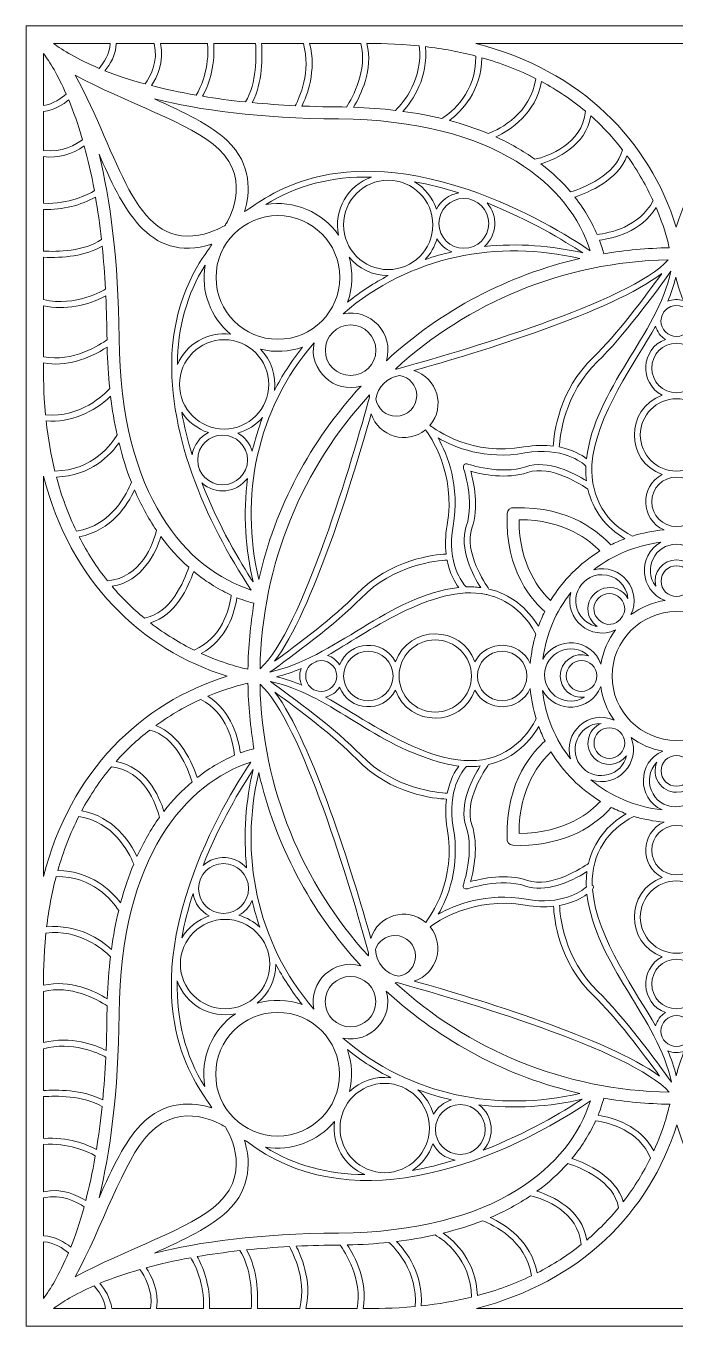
# Model space of a CAD drawing. Header units: inches. Extents: x 45 to 5562, y 0 to 864.
# Drawn here: x 45 to 477, y 0 to 864 of the extents above; entities that cross this region are included whole.
import ezdxf

# ---------------------------------------------------------------- set-up
doc = ezdxf.new("R2010")
doc.units = ezdxf.units.IN
doc.header["$MEASUREMENT"] = 0
doc.layers.add('_U+0421_U+043B_U+043E_U+0439 1', color=7, linetype='Continuous')

msp = doc.modelspace()

# ---------------------------------------------------------------- linework, layer by layer
at = {"layer": '_U+0421_U+043B_U+043E_U+0439 1', "color": 1, "lineweight": 9, "true_color": 0xff0000}
msp.add_lwpolyline([(909.45, 864), (45.45, 864), (45.45, 0), (909.45, 0), (909.45, 864)], dxfattribs=at)
for points, knots in [([(101.35, 852.33), (101.25, 845.57), (96.82, 839.2), (94, 835.83), (79.37, 841.94), (69.69, 847.97), (63.8, 852.33), (63.8, 852.33), (101.35, 852.33), (101.35, 852.33)], [0, 0, 0, 0, 1, 1, 1, 2, 2, 2, 3, 3, 3, 3]), ([(130.59, 852.33), (133.54, 840.43), (127.88, 830.13), (124.63, 825.47), (114.08, 828.35), (105.23, 831.36), (97.89, 834.25), (101.06, 838.25), (105.27, 844.94), (105.35, 852.33), (105.35, 852.33), (130.59, 852.33), (130.59, 852.33)], [0, 0, 0, 0, 1, 1, 1, 2, 2, 2, 3, 3, 3, 4, 4, 4, 4]), ([(166.07, 852.33), (167.3, 835.97), (161.59, 823.39), (158.55, 817.99), (147.46, 819.92), (137.56, 822.09), (128.75, 824.37), (132.37, 829.88), (137.37, 840.17), (134.71, 852.33), (134.71, 852.33), (166.07, 852.33), (166.07, 852.33)], [0, 0, 0, 0, 1, 1, 1, 2, 2, 2, 3, 3, 3, 4, 4, 4, 4]), ([(197.88, 852.33), (198.42, 844.48), (198.75, 825.96), (191.31, 813.49), (181.05, 814.56), (171.56, 815.84), (162.76, 817.28), (166.15, 823.61), (171.26, 836.12), (170.09, 852.33), (170.09, 852.33), (197.88, 852.33), (197.88, 852.33)], [0, 0, 0, 0, 1, 1, 1, 2, 2, 2, 3, 3, 3, 4, 4, 4, 4]), ([(229.66, 852.33), (235.01, 833.74), (226.92, 816.11), (224.24, 811.01), (214.13, 811.5), (204.63, 812.2), (195.66, 813.06), (202.73, 826.33), (202.47, 844.23), (201.9, 852.33), (201.9, 852.33), (229.66, 852.33), (229.66, 852.33)], [0, 0, 0, 0, 1, 1, 1, 2, 2, 2, 3, 3, 3, 4, 4, 4, 4]), ([(267.72, 852.33), (272.42, 834.62), (262.56, 816.81), (258.22, 810.14), (251.18, 810.29), (243.22, 810.22), (228.65, 810.82), (232.06, 817.74), (238.56, 834.29), (233.8, 852.33), (233.8, 852.33), (267.72, 852.33), (267.72, 852.33)], [0, 0, 0, 0, 1, 1, 1, 2, 2, 2, 3, 3, 3, 4, 4, 4, 4]), ([(306.64, 850.75), (309.11, 828.73), (296.41, 813.44), (290.86, 807.91), (281.89, 808.98), (272.57, 809.68), (262.9, 810), (267.89, 818.15), (276.05, 834.92), (271.87, 852.33), (278.04, 852.33), (290.41, 852.44), (306.64, 850.75)], [0, 0, 0, 0, 1, 1, 1, 2, 2, 2, 3, 3, 3, 4, 4, 4, 4]), ([(295.76, 807.28), (302.28, 814.51), (312.7, 829.57), (310.72, 850.29), (322.36, 848.9), (333.51, 846.82), (344.14, 844.01), (344.43, 819.67), (328.54, 806.87), (321.64, 802.47), (313.41, 804.46), (304.77, 806.06), (295.76, 807.28)], [0, 0, 0, 0, 1, 1, 1, 2, 2, 2, 3, 3, 3, 4, 4, 4, 4]), ([(610.29, 852.33), (540.68, 834.77), (495, 787.53), (477.29, 730.39), (459.6, 787.44), (414.2, 834.69), (344.28, 852.33), (344.28, 852.33), (610.29, 852.33), (610.29, 852.33)], [0, 0, 0, 0, 1, 1, 1, 2, 2, 2, 3, 3, 3, 3]), ([(72.17, 818.79), (69.26, 816.27), (63.49, 812), (57.12, 811.15), (57.12, 811.15), (57.12, 845.66), (57.12, 845.66), (61.13, 840.24), (66.55, 831.61), (72.17, 818.79)], [0, 0, 0, 0, 1, 1, 1, 2, 2, 2, 3, 3, 3, 3]), ([(352.49, 792.48), (343.99, 796.04), (335.39, 798.87), (326.67, 801.19), (334.83, 807.33), (347.92, 820.65), (348.13, 842.91), (360.93, 839.28), (372.94, 834.62), (384.11, 828.95), (380.54, 805.97), (360.58, 795.73), (352.49, 792.48)], [0, 0, 0, 0, 1, 1, 1, 2, 2, 2, 3, 3, 3, 4, 4, 4, 4]), ([(173.45, 782.18), (196.02, 760.55), (178.98, 733.58), (178.25, 732.44), (178.07, 732.18), (177.95, 731.9), (177.84, 731.61), (176.84, 731.25), (170.4, 726.73), (160.22, 724.99), (116.49, 717.52), (107.64, 778.04), (78.08, 831.37), (110.3, 813.51), (155.34, 799.54), (173.45, 782.18)], [0, 0, 0, 0, 1, 1, 1, 2, 2, 2, 3, 3, 3, 4, 4, 4, 5, 5, 5, 5]), ([(383.46, 775.39), (375.58, 781.02), (366.9, 786), (357.46, 790.3), (367.28, 794.96), (383.95, 805.83), (387.83, 827.01), (398.35, 821.36), (408.09, 814.79), (417, 807.32), (414.82, 785.35), (392.22, 777.58), (383.46, 775.39)], [0, 0, 0, 0, 1, 1, 1, 2, 2, 2, 3, 3, 3, 4, 4, 4, 4]), ([(82.99, 788.42), (79.12, 785.53), (69.08, 779.28), (57.12, 781.35), (57.12, 781.35), (57.12, 807.11), (57.12, 807.11), (64.09, 807.85), (70.24, 811.99), (73.82, 814.92), (76.92, 807.43), (80.04, 798.65), (82.99, 788.42)], [0, 0, 0, 0, 1, 1, 1, 2, 2, 2, 3, 3, 3, 4, 4, 4, 4]), ([(252.94, 802.22), (358.11, 801.42), (406.58, 757.14), (420.21, 714.64), (406.77, 723.67), (376.02, 742.75), (339.18, 755.25), (243.28, 787.8), (200.25, 745.62), (190.51, 740.64), (194.28, 752.8), (195.93, 771.71), (178.98, 787.96), (168.4, 798.1), (150.45, 806.72), (130.69, 815.52), (160.49, 808.19), (200.31, 802.62), (252.94, 802.22)], [0, 0, 0, 0, 1, 1, 1, 2, 2, 2, 3, 3, 3, 4, 4, 4, 5, 5, 5, 6, 6, 6, 6]), ([(407.15, 753.68), (401.48, 760.39), (395.06, 766.58), (387.47, 772.43), (397.9, 775.68), (417.08, 784.3), (420.61, 804.19), (428.41, 797.26), (435.24, 789.92), (441.52, 781.79), (437.41, 764.76), (415.52, 756.32), (407.15, 753.68)], [0, 0, 0, 0, 1, 1, 1, 2, 2, 2, 3, 3, 3, 4, 4, 4, 4]), ([(90.84, 754.58), (86.61, 752), (74.04, 745.44), (57.12, 746.17), (57.12, 746.17), (57.12, 777.28), (57.12, 777.28), (66.7, 775.79), (76.27, 778.78), (84.14, 784.29), (86.56, 775.44), (88.83, 765.56), (90.84, 754.58)], [0, 0, 0, 0, 1, 1, 1, 2, 2, 2, 3, 3, 3, 4, 4, 4, 4]), ([(107.23, 656.51), (106.83, 709.14), (101.27, 748.96), (93.94, 778.76), (108.85, 745.26), (125.94, 705.52), (168.94, 718.98), (166.47, 714.11), (146.44, 692.71), (142.76, 651.33), (137.89, 596.56), (164.49, 534.61), (195.04, 489.15), (152.76, 502.49), (108.04, 550.99), (107.23, 656.51)], [0, 0, 0, 0, 1, 1, 1, 2, 2, 2, 3, 3, 3, 4, 4, 4, 5, 5, 5, 5]), ([(424.73, 725.48), (421.71, 732.55), (417.05, 741.22), (409.89, 750.33), (419.25, 753.42), (438.69, 761.61), (444.53, 777.79), (452.09, 767.38), (457.74, 757.11), (461.93, 747.93), (452.97, 730.28), (432.79, 726.34), (424.73, 725.48)], [0, 0, 0, 0, 1, 1, 1, 2, 2, 2, 3, 3, 3, 4, 4, 4, 4]), ([(253.02, 724.99), (242.19, 740.44), (223.56, 748.48), (204.64, 745.31), (225.01, 758.06), (248.48, 764.16), (274.9, 763.58), (259.15, 758.07), (249.57, 741.69), (253.02, 724.99)], [0, 0, 0, 0, 1, 1, 1, 2, 2, 2, 3, 3, 3, 3]), ([(286, 702.12), (269.64, 702.12), (256.32, 715.43), (256.32, 731.8), (256.32, 748.16), (269.64, 761.47), (286, 761.47), (302.36, 761.47), (315.67, 748.16), (315.67, 731.8), (315.67, 715.43), (302.36, 702.12), (286, 702.12)], [0, 0, 0, 0, 1, 1, 1, 2, 2, 2, 3, 3, 3, 4, 4, 4, 4]), ([(318, 742.26), (315.48, 749.94), (310.28, 756.4), (303.51, 760.54), (313, 758.8), (322.82, 756.31), (332.95, 753.08), (326.44, 752.03), (320.94, 747.92), (318, 742.26)], [0, 0, 0, 0, 1, 1, 1, 2, 2, 2, 3, 3, 3, 3]), ([(57.12, 714.37), (57.12, 714.37), (57.12, 742.15), (57.12, 742.15), (69.87, 741.61), (82.07, 744.9), (91.59, 750.35), (93.1, 741.61), (94.45, 732.19), (95.57, 722.05), (84.05, 714.2), (66.19, 713.91), (57.12, 714.37)], [0, 0, 0, 0, 1, 1, 1, 2, 2, 2, 3, 3, 3, 4, 4, 4, 4]), ([(352.8, 732.8), (352.8, 723.67), (345.37, 716.24), (336.24, 716.24), (327.1, 716.24), (319.67, 723.67), (319.67, 732.8), (319.67, 741.93), (327.1, 749.37), (336.24, 749.37), (345.37, 749.37), (352.8, 741.93), (352.8, 732.8)], [0, 0, 0, 0, 1, 1, 1, 2, 2, 2, 3, 3, 3, 4, 4, 4, 4]), ([(349.89, 717.46), (358.39, 725.04), (359.15, 737.9), (351.62, 746.41), (379.66, 735.28), (402.82, 721.3), (415.24, 713.14), (394.97, 718.04), (371.92, 719.77), (349.89, 717.46)], [0, 0, 0, 0, 1, 1, 1, 2, 2, 2, 3, 3, 3, 3]), ([(429.15, 712.6), (428.58, 714.85), (427.68, 717.94), (426.28, 721.64), (435.21, 722.78), (454.01, 727.1), (463.95, 743.35), (469.18, 730.97), (471.66, 721.14), (472.63, 716.61), (457.92, 716.37), (443.4, 715.02), (429.15, 712.6)], [0, 0, 0, 0, 1, 1, 1, 2, 2, 2, 3, 3, 3, 4, 4, 4, 4]), ([(212.77, 738), (235.44, 738), (253.88, 719.56), (253.88, 696.89), (253.88, 674.22), (235.44, 655.78), (212.77, 655.78), (190.11, 655.78), (171.66, 674.22), (171.66, 696.89), (171.66, 719.56), (190.11, 738), (212.77, 738)], [0, 0, 0, 0, 1, 1, 1, 2, 2, 2, 3, 3, 3, 4, 4, 4, 4]), ([(57.12, 710.33), (69.76, 709.69), (85.12, 711.1), (96.04, 717.62), (96.96, 708.66), (97.7, 699.15), (98.24, 689.08), (97.24, 688.66), (78.35, 677.1), (57.12, 682.17), (57.12, 682.17), (57.12, 710.33), (57.12, 710.33), (57.12, 710.33), (57.12, 710.33), (57.12, 710.33)], [0, 0, 0, 0, 1, 1, 1, 2, 2, 2, 3, 3, 3, 4, 4, 4, 5, 5, 5, 5]), ([(256, 672.77), (300.77, 711.41), (359, 722.21), (413.36, 709.45), (365.61, 698.52), (321.51, 675.37), (284.81, 641.57), (290.03, 659.45), (274.29, 676.55), (256, 672.77)], [0, 0, 0, 0, 1, 1, 1, 2, 2, 2, 3, 3, 3, 3]), ([(318.39, 722.62), (320.62, 718.73), (324.07, 715.62), (328.23, 713.86), (322.49, 712.54), (316.59, 710.88), (310.59, 708.82), (314.2, 712.69), (316.91, 717.4), (318.39, 722.62)], [0, 0, 0, 0, 1, 1, 1, 2, 2, 2, 3, 3, 3, 3]), ([(285.92, 698.12), (276.95, 693.37), (267.94, 687.59), (259.07, 680.54), (262.48, 690.14), (262.81, 700.58), (259.96, 710.47), (266.12, 702.96), (275.47, 698.15), (285.92, 698.12)], [0, 0, 0, 0, 1, 1, 1, 2, 2, 2, 3, 3, 3, 3]), ([(291.59, 635.98), (291.48, 635.99), (290.92, 635.98), (290.73, 635.97), (338.72, 679.94), (402.21, 707.23), (471.94, 708.6), (447.44, 680.74), (330.95, 646.83), (291.59, 635.98)], [0, 0, 0, 0, 1, 1, 1, 2, 2, 2, 3, 3, 3, 3]), ([(164.35, 705.01), (161.42, 687.52), (168.07, 670.27), (181.34, 659.19), (165.84, 661.18), (151.75, 652.38), (146.03, 638.95), (146.17, 663.67), (152.28, 685.73), (164.35, 705.01)], [0, 0, 0, 0, 1, 1, 1, 2, 2, 2, 3, 3, 3, 3]), ([(473.73, 701.01), (464.86, 658.85), (423.25, 622.89), (417.69, 576.44), (414.42, 578.94), (408.51, 582.46), (399.64, 584.21), (400.01, 591.31), (402.87, 619.71), (425.09, 641.06), (441.61, 656.93), (463.89, 687.24), (473.73, 701.01)], [0, 0, 0, 0, 1, 1, 1, 2, 2, 2, 3, 3, 3, 4, 4, 4, 4]), ([(422.32, 643.94), (399.23, 621.75), (396.08, 593.15), (395.66, 584.84), (390.12, 585.51), (383.63, 585.48), (376.09, 584.22), (342.05, 577.99), (317.5, 595.61), (313.71, 598.54), (324.29, 611), (318.61, 630.19), (303.06, 634.99), (345.94, 647.07), (434.92, 674.17), (467.74, 699.52), (457.01, 684.67), (437.23, 658.28), (422.32, 643.94)], [0, 0, 0, 0, 1, 1, 1, 2, 2, 2, 3, 3, 3, 4, 4, 4, 5, 5, 5, 6, 6, 6, 6]), ([(471.65, 681.01), (473.78, 686.13), (475.59, 691.42), (476.95, 696.99), (478.27, 691.59), (480.02, 686.45), (482.07, 681.47), (478.53, 682.68), (474.87, 682.45), (471.65, 681.01)], [0, 0, 0, 0, 1, 1, 1, 2, 2, 2, 3, 3, 3, 3]), ([(57.12, 678.07), (71.27, 674.95), (86.61, 678.23), (98.47, 684.63), (98.98, 673.88), (99.14, 665.37), (99.25, 655.41), (95.07, 652.46), (76.29, 640.21), (57.12, 644.17), (57.12, 644.17), (57.12, 678.07), (57.12, 678.07)], [0, 0, 0, 0, 1, 1, 1, 2, 2, 2, 3, 3, 3, 4, 4, 4, 4]), ([(487.59, 669.63), (488.64, 663.26), (483.69, 657.68), (477.45, 657.68), (471.78, 657.68), (467.16, 662.29), (467.16, 667.96), (467.16, 677.24), (478.54, 681.78), (484.92, 675.01), (485.78, 673.21), (486.67, 671.41), (487.59, 669.63)], [0, 0, 0, 0, 1, 1, 1, 2, 2, 2, 3, 3, 3, 4, 4, 4, 4]), ([(261.02, 631.71), (251.77, 631.71), (244.24, 639.24), (244.24, 648.5), (244.24, 657.76), (251.77, 665.29), (261.02, 665.29), (270.28, 665.29), (277.81, 657.76), (277.81, 648.5), (277.81, 639.24), (270.28, 631.71), (261.02, 631.71)], [0, 0, 0, 0, 1, 1, 1, 2, 2, 2, 3, 3, 3, 4, 4, 4, 4]), ([(463.59, 664.56), (464.51, 660.83), (466.89, 657.67), (470.1, 655.74), (453.74, 649.4), (452.42, 626.79), (467.97, 618.6), (443.33, 609.72), (443.27, 574.76), (467.97, 565.86), (452.84, 557.89), (453.56, 536.05), (469.18, 529.1), (461.93, 528.48), (454.91, 527.08), (448.19, 524.96), (430.98, 533.91), (420.47, 549.63), (421.3, 572.26), (423.41, 604.84), (451.1, 642.08), (463.59, 664.56)], [0, 0, 0, 0, 1, 1, 1, 2, 2, 2, 3, 3, 3, 4, 4, 4, 5, 5, 5, 6, 6, 6, 7, 7, 7, 7]), ([(57.12, 640.07), (71.58, 637.35), (87.08, 642.6), (99.33, 650.61), (99.54, 641.09), (100.11, 631.88), (101.04, 623.02), (97.39, 618.98), (81.89, 603.67), (58.4, 605.54), (56.99, 620.65), (57.12, 631.48), (57.12, 640.07)], [0, 0, 0, 0, 1, 1, 1, 2, 2, 2, 3, 3, 3, 4, 4, 4, 4]), ([(206.7, 625.8), (206.7, 609.44), (193.39, 596.13), (177.03, 596.13), (160.67, 596.13), (147.36, 609.44), (147.36, 625.8), (147.36, 642.16), (160.67, 655.48), (177.03, 655.48), (193.39, 655.48), (206.7, 642.16), (206.7, 625.8)], [0, 0, 0, 0, 1, 1, 1, 2, 2, 2, 3, 3, 3, 4, 4, 4, 4]), ([(200.02, 496.16), (187.3, 550.94), (198.4, 608.98), (236.74, 653.5), (232.97, 635.15), (250.14, 619.52), (267.95, 624.71), (234.13, 588.02), (210.96, 543.91), (200.02, 496.16)], [0, 0, 0, 0, 1, 1, 1, 2, 2, 2, 3, 3, 3, 3]), ([(229.12, 650.59), (221.53, 641.05), (215.4, 631.35), (210.44, 621.71), (211.71, 632.11), (208.13, 642.02), (201.25, 649.16), (210.53, 646.92), (220.18, 647.42), (229.12, 650.59)], [0, 0, 0, 0, 1, 1, 1, 2, 2, 2, 3, 3, 3, 3]), ([(493.89, 636.69), (493.89, 627.63), (486.51, 620.26), (477.45, 620.26), (468.39, 620.26), (461.02, 627.63), (461.02, 636.69), (461.02, 645.76), (468.39, 653.13), (477.45, 653.13), (486.51, 653.13), (493.89, 645.76), (493.89, 636.69)], [0, 0, 0, 0, 1, 1, 1, 2, 2, 2, 3, 3, 3, 4, 4, 4, 4]), ([(304.95, 618.32), (304.95, 610.78), (298.82, 604.64), (291.27, 604.64), (284.54, 604.64), (278.94, 609.54), (277.82, 615.95), (279.01, 624.12), (285.47, 630.59), (293.64, 631.78), (300.06, 630.65), (304.95, 625.05), (304.95, 618.32)], [0, 0, 0, 0, 1, 1, 1, 2, 2, 2, 3, 3, 3, 4, 4, 4, 4]), ([(101.62, 617.9), (102.7, 609), (104.15, 600.45), (105.96, 592.27), (102.74, 586.83), (90, 568.51), (64.62, 568.22), (62, 578.82), (60.05, 589.93), (58.8, 601.51), (75.28, 600.42), (90.42, 607.13), (101.62, 617.9)], [0, 0, 0, 0, 1, 1, 1, 2, 2, 2, 3, 3, 3, 4, 4, 4, 4]), ([(273.62, 618.87), (273.6, 618), (273.57, 618.86), (273.64, 617.4), (262.99, 578.77), (228.86, 461.41), (200.85, 436.84), (202.05, 506.91), (229.44, 570.71), (273.62, 618.87)], [0, 0, 0, 0, 1, 1, 1, 2, 2, 2, 3, 3, 3, 3]), ([(477.45, 568.2), (464.2, 568.2), (453.42, 578.98), (453.42, 592.23), (453.42, 605.48), (464.2, 616.26), (477.45, 616.26), (490.7, 616.26), (501.48, 605.48), (501.48, 592.23), (501.48, 578.98), (490.7, 568.2), (477.45, 568.2)], [0, 0, 0, 0, 1, 1, 1, 2, 2, 2, 3, 3, 3, 4, 4, 4, 4]), ([(166.56, 593.8), (160.96, 590.89), (156.88, 585.47), (155.78, 579.04), (152.77, 588.8), (150.45, 598.27), (148.83, 607.43), (152.99, 601.08), (159.22, 596.21), (166.56, 593.8)], [0, 0, 0, 0, 1, 1, 1, 2, 2, 2, 3, 3, 3, 3]), ([(274.71, 606.21), (279.65, 591.03), (298.36, 585.47), (310.76, 595.63), (313.66, 591.79), (331.34, 566.66), (325.1, 532.46), (323.84, 524.97), (323.8, 518.51), (324.46, 512.99), (316.9, 512.68), (287.52, 509.9), (264.85, 486.3), (250.9, 471.79), (225.55, 452.69), (210.51, 441.78), (235.87, 475.36), (262.85, 564.11), (274.71, 606.21)], [0, 0, 0, 0, 1, 1, 1, 2, 2, 2, 3, 3, 3, 4, 4, 4, 5, 5, 5, 6, 6, 6, 6]), ([(186.2, 593.41), (192.63, 595.23), (198.27, 598.92), (202.52, 603.84), (199.63, 596.18), (197.41, 588.66), (195.74, 581.39), (194.22, 586.52), (190.76, 590.8), (186.2, 593.41)], [0, 0, 0, 0, 1, 1, 1, 2, 2, 2, 3, 3, 3, 3]), ([(192.59, 575.57), (192.59, 566.43), (185.16, 559), (176.02, 559), (166.89, 559), (159.46, 566.43), (159.46, 575.57), (159.46, 584.7), (166.89, 592.13), (176.02, 592.13), (185.16, 592.13), (192.59, 584.7), (192.59, 575.57)], [0, 0, 0, 0, 1, 1, 1, 2, 2, 2, 3, 3, 3, 4, 4, 4, 4]), ([(417.29, 571.53), (417.12, 568.01), (417.26, 564.7), (417.64, 561.61), (409.88, 566.55), (392.03, 576.17), (377.3, 571.04), (360.92, 565.35), (338.72, 572.87), (338.49, 572.95), (336.92, 573.49), (335.41, 571.97), (335.95, 570.4), (336.03, 570.18), (343.56, 548), (337.85, 531.6), (332.72, 516.84), (342.46, 498.65), (347.42, 490.78), (344.42, 491.16), (341.21, 491.32), (337.8, 491.2), (335.31, 493.81), (324.81, 506.59), (329.04, 531.77), (333.86, 558.2), (325.31, 579.15), (319.07, 590.18), (329.92, 583.94), (350.48, 575.48), (376.79, 580.28), (401.83, 584.49), (414.65, 574.02), (417.29, 571.53)], [0, 0, 0, 0, 1, 1, 1, 2, 2, 2, 3, 3, 3, 4, 4, 4, 5, 5, 5, 6, 6, 6, 7, 7, 7, 8, 8, 8, 9, 9, 9, 10, 10, 10, 11, 11, 11, 11]), ([(107.21, 586.91), (109.55, 577.36), (112.31, 568.71), (115.4, 560.83), (112.66, 553.56), (102.65, 532.16), (78.87, 528.3), (73.47, 539.49), (69.04, 551.48), (65.63, 564.24), (88.4, 564.88), (101.61, 579.04), (107.21, 586.91)], [0, 0, 0, 0, 1, 1, 1, 2, 2, 2, 3, 3, 3, 4, 4, 4, 4]), ([(340.83, 568.06), (348.12, 566.06), (364.89, 562.49), (378.61, 567.27), (394.19, 572.68), (415.06, 558.65), (418.61, 556.14), (421.86, 542.07), (430.75, 530.72), (443.14, 523.21), (439.93, 522), (436.8, 520.62), (433.75, 519.09), (427.57, 526.12), (407.22, 545.18), (369.74, 543.77), (367.17, 544.26), (365.09, 542.3), (364.99, 540.04), (363.18, 501.43), (383.09, 480.76), (389.93, 474.83), (388.37, 471.65), (386.98, 468.37), (385.76, 465.01), (378.36, 477.41), (367.02, 486.46), (352.88, 489.79), (350.35, 493.41), (336.2, 514.67), (341.63, 530.28), (346.4, 544.01), (342.83, 560.77), (340.83, 568.06)], [0, 0, 0, 0, 1, 1, 1, 2, 2, 2, 3, 3, 3, 4, 4, 4, 5, 5, 5, 6, 6, 6, 7, 7, 7, 8, 8, 8, 9, 9, 9, 10, 10, 10, 11, 11, 11, 11]), ([(57.12, 564.84), (74.68, 495.23), (121.93, 449.54), (179.06, 431.83), (122.01, 414.15), (74.76, 368.75), (57.12, 298.83), (57.12, 298.83), (57.12, 564.84), (57.12, 564.84)], [0, 0, 0, 0, 1, 1, 1, 2, 2, 2, 3, 3, 3, 3]), ([(192.53, 563.35), (189.57, 539.94), (191.23, 515.67), (196.24, 494.58), (187.88, 507.35), (173.47, 531.35), (162.28, 560.31), (171.29, 552.19), (185.24, 553.52), (192.53, 563.35)], [0, 0, 0, 0, 1, 1, 1, 2, 2, 2, 3, 3, 3, 3]), ([(461.02, 547.77), (461.02, 556.83), (468.39, 564.2), (477.45, 564.2), (486.51, 564.2), (493.89, 556.83), (493.89, 547.77), (493.89, 538.71), (486.51, 531.33), (477.45, 531.33), (468.39, 531.33), (461.02, 538.71), (461.02, 547.77)], [0, 0, 0, 0, 1, 1, 1, 2, 2, 2, 3, 3, 3, 4, 4, 4, 4]), ([(117.54, 555.64), (121.7, 545.92), (126.56, 536.96), (132.09, 528.82), (129.85, 519.92), (121.95, 497.07), (99.54, 495.28), (92.38, 504.26), (86.11, 514.04), (80.73, 524.56), (102.3, 528.63), (113.11, 545.98), (117.54, 555.64)], [0, 0, 0, 0, 1, 1, 1, 2, 2, 2, 3, 3, 3, 4, 4, 4, 4]), ([(372.88, 535.85), (403.22, 536.11), (420.35, 521.68), (426.58, 515.09), (413.21, 506.88), (401.97, 495.53), (393.88, 482.07), (387.46, 488.16), (372.68, 505.48), (372.88, 535.85)], [0, 0, 0, 0, 1, 1, 1, 2, 2, 2, 3, 3, 3, 3]), ([(135, 524.67), (140.68, 516.92), (146.79, 510.23), (153.51, 504.26), (150.48, 495), (141.59, 473.42), (124.04, 470.48), (116.22, 476.88), (109.05, 483.93), (102.56, 491.61), (122.85, 494.76), (131.66, 514.06), (135, 524.67)], [0, 0, 0, 0, 1, 1, 1, 2, 2, 2, 3, 3, 3, 4, 4, 4, 4]), ([(467.03, 520.84), (451.18, 511.94), (452.93, 488.63), (469.95, 482.22), (461.52, 480.96), (453.77, 477.64), (447.22, 472.77), (455.01, 489.03), (440.33, 507.15), (422.65, 502.65), (435.21, 512.42), (450.43, 518.91), (467.03, 520.84)], [0, 0, 0, 0, 1, 1, 1, 2, 2, 2, 3, 3, 3, 4, 4, 4, 4]), ([(491.24, 491.68), (493.45, 500.76), (486.52, 509.25), (477.45, 509.25), (468.39, 509.25), (461.45, 500.76), (463.66, 491.68), (454.94, 503.1), (463.13, 519.57), (477.45, 519.57), (491.76, 519.57), (499.98, 503.11), (491.24, 491.68)], [0, 0, 0, 0, 1, 1, 1, 2, 2, 2, 3, 3, 3, 4, 4, 4, 4]), ([(156.81, 501.42), (165.83, 493.97), (174.52, 488.99), (181.78, 485.69), (180.45, 476.25), (175.49, 456.96), (157.08, 449.27), (147.99, 453.74), (138.03, 459.62), (128.04, 467.3), (144.73, 472.19), (153.37, 491.4), (156.81, 501.42)], [0, 0, 0, 0, 1, 1, 1, 2, 2, 2, 3, 3, 3, 4, 4, 4, 4]), ([(332.87, 490.82), (286.58, 485.64), (249.73, 443.4), (207.45, 434.65), (221.07, 444.37), (251.72, 466.88), (267.73, 483.53), (289.64, 506.33), (318.97, 508.75), (325.09, 509), (326.83, 500.08), (330.36, 494.12), (332.87, 490.82)], [0, 0, 0, 0, 1, 1, 1, 2, 2, 2, 3, 3, 3, 4, 4, 4, 4]), ([(467.24, 495.04), (467.24, 500.67), (471.82, 505.25), (477.45, 505.25), (483.08, 505.25), (487.66, 500.67), (487.66, 495.04), (487.66, 489.41), (483.08, 484.83), (477.45, 484.83), (471.83, 484.83), (467.24, 489.41), (467.24, 495.04)], [0, 0, 0, 0, 1, 1, 1, 2, 2, 2, 3, 3, 3, 4, 4, 4, 4]), ([(351, 486.18), (352, 485.84), (372.38, 482.81), (384.05, 459.81), (382.18, 453.53), (380.92, 447), (380.35, 440.27), (373.4, 455.89), (351.56, 456.61), (343.6, 441.48), (334.71, 466.12), (299.75, 466.18), (290.85, 441.48), (282.68, 457), (260.07, 455.74), (253.72, 439.35), (251.91, 442.34), (249.06, 444.63), (245.65, 445.67), (270.58, 459.73), (315.81, 493.71), (351, 486.18)], [0, 0, 0, 0, 1, 1, 1, 2, 2, 2, 3, 3, 3, 4, 4, 4, 5, 5, 5, 6, 6, 6, 7, 7, 7, 7]), ([(427.95, 499.34), (436.94, 499.34), (444.44, 492.49), (445.24, 483.56), (437.96, 496.41), (418.67, 490.92), (418.67, 476.58), (418.67, 471.97), (420.86, 467.63), (424.8, 464.9), (421.36, 465.53), (418.19, 467.17), (415.67, 469.69), (404.76, 480.6), (412.52, 499.34), (427.95, 499.34)], [0, 0, 0, 0, 1, 1, 1, 2, 2, 2, 3, 3, 3, 4, 4, 4, 5, 5, 5, 5]), ([(185.57, 484.06), (190.27, 482.14), (194.16, 480.98), (196.85, 480.31), (194.41, 465.95), (193.07, 451.31), (192.84, 436.48), (187.8, 437.56), (176.18, 440.5), (161.77, 447.06), (178.76, 455.91), (183.98, 474.06), (185.57, 484.06)], [0, 0, 0, 0, 1, 1, 1, 2, 2, 2, 3, 3, 3, 4, 4, 4, 4]), ([(407.32, 487.46), (402.64, 469.76), (420.71, 455.02), (436.98, 462.62), (432.04, 456.11), (428.64, 448.38), (427.31, 439.97), (421.07, 457.03), (397.77, 459.07), (388.71, 443.25), (390.79, 459.81), (397.43, 474.98), (407.32, 487.46)], [0, 0, 0, 0, 1, 1, 1, 2, 2, 2, 3, 3, 3, 4, 4, 4, 4]), ([(425.66, 483.8), (429.64, 487.77), (436.11, 487.78), (440.09, 483.8), (443.92, 479.97), (445.09, 472.56), (437.6, 467.53), (427.3, 462.15), (417.44, 475.58), (425.66, 483.8)], [0, 0, 0, 0, 1, 1, 1, 2, 2, 2, 3, 3, 3, 3]), ([(477.45, 389.22), (453.86, 389.22), (434.67, 408.41), (434.67, 432), (434.67, 455.59), (453.86, 474.78), (477.45, 474.78), (501.04, 474.78), (520.23, 455.59), (520.23, 432), (520.23, 408.41), (501.04, 389.22), (477.45, 389.22)], [0, 0, 0, 0, 1, 1, 1, 2, 2, 2, 3, 3, 3, 4, 4, 4, 4]), ([(341.25, 432), (341.25, 418.75), (330.47, 407.97), (317.22, 407.97), (303.97, 407.97), (293.2, 418.75), (293.2, 432), (293.2, 445.25), (303.97, 456.03), (317.22, 456.03), (330.47, 456.03), (341.25, 445.25), (341.25, 432)], [0, 0, 0, 0, 1, 1, 1, 2, 2, 2, 3, 3, 3, 4, 4, 4, 4]), ([(400.2, 432), (400.2, 423.49), (407.73, 416.7), (416.44, 417.95), (404.88, 410.71), (389.88, 419.09), (389.88, 432.67), (389.88, 447.73), (407.86, 455.66), (418.98, 445.44), (409.7, 448.61), (400.2, 441.63), (400.2, 432)], [0, 0, 0, 0, 1, 1, 1, 2, 2, 2, 3, 3, 3, 4, 4, 4, 4]), ([(235.28, 440.19), (236.42, 440.74), (237.55, 441.31), (238.67, 441.89), (245.32, 443.79), (251.78, 438.74), (251.78, 432), (251.78, 426.33), (247.16, 421.71), (241.49, 421.71), (231.68, 421.71), (227.43, 434.22), (235.28, 440.19)], [0, 0, 0, 0, 1, 1, 1, 2, 2, 2, 3, 3, 3, 4, 4, 4, 4]), ([(289.2, 432), (289.2, 422.94), (281.82, 415.57), (272.76, 415.57), (263.7, 415.57), (256.32, 422.94), (256.32, 432), (256.32, 441.06), (263.7, 448.43), (272.76, 448.43), (281.82, 448.43), (289.2, 441.06), (289.2, 432)], [0, 0, 0, 0, 1, 1, 1, 2, 2, 2, 3, 3, 3, 4, 4, 4, 4]), ([(378.12, 432), (378.12, 422.94), (370.75, 415.57), (361.68, 415.57), (352.62, 415.57), (345.25, 422.94), (345.25, 432), (345.25, 441.06), (352.62, 448.43), (361.68, 448.43), (370.75, 448.43), (378.12, 441.06), (378.12, 432)], [0, 0, 0, 0, 1, 1, 1, 2, 2, 2, 3, 3, 3, 4, 4, 4, 4]), ([(414.41, 421.79), (408.78, 421.79), (404.2, 426.37), (404.2, 432), (404.2, 437.63), (408.78, 442.21), (414.41, 442.21), (419.93, 442.21), (424.42, 437.81), (424.6, 432.33), (424.48, 425.68), (419.58, 421.79), (414.41, 421.79)], [0, 0, 0, 0, 1, 1, 1, 2, 2, 2, 3, 3, 3, 4, 4, 4, 4]), ([(228.61, 425.85), (223.23, 428.14), (217.66, 430.07), (211.8, 431.5), (217.48, 432.89), (222.87, 434.75), (228.1, 436.94), (226.72, 433.21), (226.96, 429.29), (228.61, 425.85)], [0, 0, 0, 0, 1, 1, 1, 2, 2, 2, 3, 3, 3, 3]), ([(196.85, 383.69), (194.6, 383.13), (191.51, 382.23), (187.81, 380.83), (186.67, 389.76), (182.35, 408.56), (166.11, 418.5), (178.48, 423.73), (188.32, 426.21), (192.84, 427.18), (193.09, 412.47), (194.43, 397.94), (196.85, 383.69)], [0, 0, 0, 0, 1, 1, 1, 2, 2, 2, 3, 3, 3, 4, 4, 4, 4]), ([(272.94, 248.05), (272.86, 247.38), (272.8, 246.71), (272.8, 246.02), (229.23, 293.91), (202.22, 357.11), (200.86, 426.49), (228.28, 402.38), (261.56, 289.13), (272.94, 248.05)], [0, 0, 0, 0, 1, 1, 1, 2, 2, 2, 3, 3, 3, 3]), ([(325.23, 354.16), (319.46, 354.38), (289.82, 356.65), (267.73, 379.64), (251.85, 396.16), (221.55, 418.44), (207.78, 428.28), (246.95, 420.04), (272.33, 388.76), (319.22, 374.98), (324.11, 373.54), (328.68, 372.64), (332.95, 372.17), (330.45, 368.87), (326.96, 362.98), (325.23, 354.16)], [0, 0, 0, 0, 1, 1, 1, 2, 2, 2, 3, 3, 3, 4, 4, 4, 5, 5, 5, 5]), ([(244.43, 418.02), (248.37, 418.85), (251.7, 421.31), (253.72, 424.65), (260.06, 408.29), (282.67, 406.97), (290.85, 422.52), (299.73, 397.88), (334.69, 397.82), (343.6, 422.52), (351.56, 407.39), (373.41, 408.11), (380.35, 423.73), (380.94, 416.78), (382.26, 410.03), (384.24, 403.57), (382.44, 399.94), (378.35, 392.92), (371.26, 386.87), (334.13, 355.21), (277.9, 399.39), (244.43, 418.02)], [0, 0, 0, 0, 1, 1, 1, 2, 2, 2, 3, 3, 3, 4, 4, 4, 5, 5, 5, 6, 6, 6, 7, 7, 7, 7]), ([(388.52, 422.4), (397.29, 406.46), (420.62, 408.05), (427.17, 424.99), (428.31, 416.79), (431.41, 409.21), (435.99, 402.75), (419.22, 410.01), (401.7, 394.3), (407.08, 376.84), (397, 389.67), (390.35, 405.33), (388.52, 422.4)], [0, 0, 0, 0, 1, 1, 1, 2, 2, 2, 3, 3, 3, 4, 4, 4, 4]), ([(161.52, 416.48), (179.18, 407.52), (183.11, 387.34), (183.98, 379.28), (176.9, 376.26), (168.23, 371.59), (159.12, 364.44), (156.04, 373.79), (147.84, 393.24), (131.66, 399.07), (142.07, 406.63), (152.35, 412.29), (161.52, 416.48)], [0, 0, 0, 0, 1, 1, 1, 2, 2, 2, 3, 3, 3, 4, 4, 4, 4]), ([(310.92, 268.26), (298.45, 278.84), (279.26, 273.16), (274.46, 257.61), (262.51, 300.03), (235.86, 387.57), (210.75, 421.21), (225.82, 410.28), (250.97, 391.3), (264.84, 376.86), (287.65, 353.13), (317.24, 350.46), (324.6, 350.17), (323.94, 344.65), (323.97, 338.16), (325.23, 330.64), (331.45, 296.59), (313.84, 272.05), (310.92, 268.26)], [0, 0, 0, 0, 1, 1, 1, 2, 2, 2, 3, 3, 3, 4, 4, 4, 5, 5, 5, 6, 6, 6, 6]), ([(341.52, 333.16), (336.1, 348.76), (350.17, 369.65), (352.65, 373.16), (367.08, 376.5), (378.57, 385.73), (385.98, 398.37), (387.2, 395.06), (388.6, 391.84), (390.16, 388.71), (383.56, 383.04), (363.57, 362.63), (365.02, 324.29), (364.54, 321.77), (366.4, 319.64), (368.74, 319.53), (397.64, 318.19), (420.98, 329.31), (434.15, 344.71), (437.35, 343.12), (440.64, 341.69), (444.02, 340.46), (431.57, 333.1), (422.36, 321.72), (418.99, 307.42), (415.37, 304.9), (394.09, 290.75), (378.5, 296.18), (364.78, 300.95), (348.01, 297.38), (340.72, 295.38), (342.72, 302.67), (346.29, 319.44), (341.52, 333.16)], [0, 0, 0, 0, 1, 1, 1, 2, 2, 2, 3, 3, 3, 4, 4, 4, 5, 5, 5, 6, 6, 6, 7, 7, 7, 8, 8, 8, 9, 9, 9, 10, 10, 10, 11, 11, 11, 11]), ([(427.39, 400.52), (418.09, 396.64), (415.68, 384.53), (422.83, 377.38), (428.83, 371.38), (439.02, 371.83), (444.33, 379.03), (441.11, 365.84), (424.7, 361.37), (415.2, 370.88), (404.32, 381.75), (411.99, 400.44), (427.39, 400.52)], [0, 0, 0, 0, 1, 1, 1, 2, 2, 2, 3, 3, 3, 4, 4, 4, 4]), ([(440.09, 394.64), (444.07, 390.66), (444.07, 384.18), (440.09, 380.2), (436.11, 376.23), (429.64, 376.23), (425.66, 380.2), (421.68, 384.18), (421.68, 390.66), (425.66, 394.64), (429.64, 398.62), (436.11, 398.62), (440.09, 394.64)], [0, 0, 0, 0, 1, 1, 1, 2, 2, 2, 3, 3, 3, 4, 4, 4, 4]), ([(127.66, 396.07), (144.69, 391.96), (153.13, 370.07), (155.77, 361.7), (149.07, 356.04), (142.88, 349.62), (137.03, 342.02), (133.77, 352.45), (125.15, 371.63), (105.26, 375.16), (111.96, 382.69), (119.27, 389.59), (127.66, 396.07)], [0, 0, 0, 0, 1, 1, 1, 2, 2, 2, 3, 3, 3, 4, 4, 4, 4]), ([(420.67, 362.93), (437.99, 357.14), (454.12, 374.24), (447.28, 391.19), (453.39, 386.66), (460.54, 383.48), (468.3, 382.07), (451.37, 374.71), (451.07, 350.81), (467.88, 343.06), (450.07, 344.96), (433.8, 352.11), (420.67, 362.93)], [0, 0, 0, 0, 1, 1, 1, 2, 2, 2, 3, 3, 3, 4, 4, 4, 4]), ([(372.93, 327.42), (372.67, 358.41), (387.74, 375.64), (394.11, 381.53), (402.26, 368.12), (413.55, 356.83), (426.95, 348.68), (421.09, 342.4), (403.71, 327.22), (372.93, 327.42)], [0, 0, 0, 0, 1, 1, 1, 2, 2, 2, 3, 3, 3, 3]), ([(102.14, 371.55), (124.11, 369.37), (131.87, 346.77), (134.06, 338.01), (128.43, 330.13), (123.45, 321.45), (119.15, 312.01), (114.49, 321.83), (103.62, 338.5), (82.44, 342.38), (88.09, 352.9), (94.66, 362.64), (102.14, 371.55)], [0, 0, 0, 0, 1, 1, 1, 2, 2, 2, 3, 3, 3, 4, 4, 4, 4]), ([(194.81, 374.76), (185.78, 361.31), (166.7, 330.56), (154.2, 293.73), (121.65, 197.83), (163.83, 154.8), (168.81, 145.05), (156.66, 148.83), (137.74, 150.48), (121.49, 133.53), (111.35, 122.95), (102.73, 105), (93.94, 85.24), (101.27, 115.04), (106.83, 154.86), (107.23, 207.49), (108.03, 312.66), (152.31, 361.13), (194.81, 374.76)], [0, 0, 0, 0, 1, 1, 1, 2, 2, 2, 3, 3, 3, 4, 4, 4, 5, 5, 5, 6, 6, 6, 6]), ([(329.17, 331.33), (324.99, 356.27), (335.35, 369.09), (337.89, 371.8), (340.93, 371.69), (343.86, 371.79), (347.18, 372.2), (342.24, 364.44), (332.61, 346.58), (337.74, 331.85), (343.44, 315.47), (335.92, 293.26), (335.84, 293.04), (335.3, 291.47), (336.8, 289.95), (338.38, 290.5), (338.6, 290.57), (360.78, 298.1), (377.19, 292.4), (390.14, 287.89), (406.45, 294.68), (418, 301.96), (417.6, 298.8), (417.45, 295.4), (417.62, 291.78), (413.9, 288.58), (401.11, 279.65), (377.68, 283.58), (351.26, 288.41), (330.3, 279.86), (319.27, 273.62), (325.51, 284.47), (333.98, 305.03), (329.17, 331.33)], [0, 0, 0, 0, 1, 1, 1, 2, 2, 2, 3, 3, 3, 4, 4, 4, 5, 5, 5, 6, 6, 6, 7, 7, 7, 8, 8, 8, 9, 9, 9, 10, 10, 10, 11, 11, 11, 11]), ([(476.79, 345.09), (461.38, 345.09), (453.64, 363.77), (464.46, 374.69), (460.3, 365.28), (467.25, 354.75), (477.45, 354.75), (486.41, 354.75), (493.23, 363.02), (491.35, 371.89), (498.84, 360.37), (490.51, 345.09), (476.79, 345.09)], [0, 0, 0, 0, 1, 1, 1, 2, 2, 2, 3, 3, 3, 4, 4, 4, 4]), ([(477.45, 379.17), (483.08, 379.17), (487.66, 374.59), (487.66, 368.96), (487.66, 363.33), (483.08, 358.75), (477.45, 358.75), (471.82, 358.75), (467.24, 363.33), (467.24, 368.96), (467.24, 374.59), (471.82, 379.17), (477.45, 379.17)], [0, 0, 0, 0, 1, 1, 1, 2, 2, 2, 3, 3, 3, 4, 4, 4, 4]), ([(191.99, 304.43), (184.41, 312.95), (171.55, 313.7), (163.05, 306.16), (174.17, 334.2), (188.15, 357.36), (196.3, 369.78), (191.4, 349.49), (189.68, 326.47), (191.99, 304.43)], [0, 0, 0, 0, 1, 1, 1, 2, 2, 2, 3, 3, 3, 3]), ([(267.88, 239.36), (249.96, 244.59), (232.91, 228.79), (236.68, 210.55), (197.8, 255.59), (187.34, 313.88), (200, 367.89), (210.94, 320.16), (234.09, 276.05), (267.88, 239.36)], [0, 0, 0, 0, 1, 1, 1, 2, 2, 2, 3, 3, 3, 3]), ([(80.51, 338.66), (103.48, 335.09), (113.73, 315.13), (116.97, 307.04), (113.68, 299.19), (110.78, 290.69), (108.26, 281.22), (102.12, 289.37), (88.79, 302.46), (66.54, 302.68), (70.17, 315.47), (74.83, 327.48), (80.51, 338.66)], [0, 0, 0, 0, 1, 1, 1, 2, 2, 2, 3, 3, 3, 4, 4, 4, 4]), ([(421.52, 293.09), (420.87, 313.82), (432.03, 330.12), (449.23, 338.72), (455.63, 336.78), (462.3, 335.48), (469.18, 334.9), (453.56, 327.95), (452.84, 306.11), (467.98, 298.14), (443.33, 289.26), (443.28, 254.3), (467.98, 245.4), (452.39, 237.2), (453.78, 214.59), (470.1, 208.26), (466.88, 206.32), (464.49, 203.15), (463.58, 199.39), (452.07, 219.98), (424.29, 257.76), (421.7, 290.13), (422.57, 291.09), (422.4, 292.37), (421.52, 293.09)], [0, 0, 0, 0, 1, 1, 1, 2, 2, 2, 3, 3, 3, 4, 4, 4, 5, 5, 5, 6, 6, 6, 7, 7, 7, 8, 8, 8, 8]), ([(493.89, 316.23), (493.89, 307.17), (486.51, 299.8), (477.45, 299.8), (468.39, 299.8), (461.02, 307.17), (461.02, 316.23), (461.02, 325.29), (468.39, 332.67), (477.45, 332.67), (486.51, 332.67), (493.89, 325.29), (493.89, 316.23)], [0, 0, 0, 0, 1, 1, 1, 2, 2, 2, 3, 3, 3, 4, 4, 4, 4]), ([(176.65, 274.22), (167.52, 274.22), (160.09, 281.65), (160.09, 290.78), (160.09, 299.92), (167.52, 307.35), (176.65, 307.35), (185.79, 307.35), (193.22, 299.92), (193.22, 290.78), (193.22, 281.65), (185.79, 274.22), (176.65, 274.22)], [0, 0, 0, 0, 1, 1, 1, 2, 2, 2, 3, 3, 3, 4, 4, 4, 4]), ([(65.44, 298.69), (89.77, 298.97), (102.59, 283.08), (106.99, 276.19), (105, 267.96), (103.4, 259.32), (102.17, 250.31), (94.94, 256.82), (79.88, 267.25), (59.16, 265.26), (60.55, 276.9), (62.64, 288.06), (65.44, 298.69)], [0, 0, 0, 0, 1, 1, 1, 2, 2, 2, 3, 3, 3, 4, 4, 4, 4]), ([(477.45, 295.8), (490.7, 295.8), (501.48, 285.02), (501.48, 271.77), (501.48, 258.52), (490.7, 247.74), (477.45, 247.74), (464.2, 247.74), (453.42, 258.52), (453.42, 271.77), (453.42, 285.02), (464.2, 295.8), (477.45, 295.8)], [0, 0, 0, 0, 1, 1, 1, 2, 2, 2, 3, 3, 3, 4, 4, 4, 4]), ([(156.37, 287.5), (157.43, 280.99), (161.53, 275.49), (167.19, 272.55), (159.52, 270.03), (153.05, 264.83), (148.91, 258.06), (150.65, 267.55), (153.14, 277.37), (156.37, 287.5)], [0, 0, 0, 0, 1, 1, 1, 2, 2, 2, 3, 3, 3, 3]), ([(313.83, 265.3), (317.68, 268.21), (342.86, 285.88), (377, 279.65), (384.19, 278.44), (390.43, 278.36), (395.8, 278.94), (396.13, 271.25), (398.96, 241.99), (422.48, 219.39), (436.66, 205.77), (455.22, 181.27), (466.24, 166.12), (431.63, 191.16), (344.75, 217.56), (303.24, 229.26), (318.46, 234.21), (323.96, 252.93), (313.83, 265.3)], [0, 0, 0, 0, 1, 1, 1, 2, 2, 2, 3, 3, 3, 4, 4, 4, 5, 5, 5, 6, 6, 6, 6]), ([(418.02, 286.96), (423.5, 240.71), (465.45, 204), (474.14, 162), (464.41, 175.61), (441.91, 206.27), (425.25, 222.27), (402.59, 244.06), (400.07, 273.17), (399.79, 279.51), (408.54, 281.11), (414.53, 284.43), (418.02, 286.96)], [0, 0, 0, 0, 1, 1, 1, 2, 2, 2, 3, 3, 3, 4, 4, 4, 4]), ([(200.63, 265.13), (196.76, 268.74), (192.06, 271.46), (186.83, 272.94), (190.72, 275.17), (193.83, 278.62), (195.59, 282.78), (196.91, 277.04), (198.57, 271.14), (200.63, 265.13)], [0, 0, 0, 0, 1, 1, 1, 2, 2, 2, 3, 3, 3, 3]), ([(177.66, 270.22), (194.02, 270.22), (207.33, 256.91), (207.33, 240.55), (207.33, 224.19), (194.02, 210.87), (177.66, 210.87), (161.29, 210.87), (147.98, 224.19), (147.98, 240.55), (147.98, 256.91), (161.29, 270.22), (177.66, 270.22)], [0, 0, 0, 0, 1, 1, 1, 2, 2, 2, 3, 3, 3, 4, 4, 4, 4]), ([(58.7, 261.19), (80.72, 263.66), (96.01, 250.96), (101.54, 245.41), (100.47, 236.44), (99.78, 227.11), (99.45, 217.45), (91.31, 222.44), (74.53, 230.59), (57.12, 226.42), (57.12, 232.02), (56.98, 244.71), (58.7, 261.19)], [0, 0, 0, 0, 1, 1, 1, 2, 2, 2, 3, 3, 3, 4, 4, 4, 4]), ([(277.49, 250.13), (279.3, 255.57), (284.43, 259.5), (290.46, 259.5), (298, 259.5), (304.14, 253.36), (304.14, 245.82), (304.14, 239.21), (299.42, 233.67), (293.16, 232.42), (284.52, 233.84), (277.86, 241.18), (277.49, 250.13)], [0, 0, 0, 0, 1, 1, 1, 2, 2, 2, 3, 3, 3, 4, 4, 4, 4]), ([(461.02, 227.31), (461.02, 236.37), (468.39, 243.74), (477.45, 243.74), (486.51, 243.74), (493.89, 236.37), (493.89, 227.31), (493.89, 218.24), (486.51, 210.87), (477.45, 210.87), (468.39, 210.87), (461.02, 218.24), (461.02, 227.31)], [0, 0, 0, 0, 1, 1, 1, 2, 2, 2, 3, 3, 3, 4, 4, 4, 4]), ([(211.33, 240.46), (216.08, 231.5), (221.86, 222.49), (228.91, 213.62), (219.31, 217.02), (208.87, 217.36), (198.98, 214.51), (206.49, 220.67), (211.3, 230.01), (211.33, 240.46)], [0, 0, 0, 0, 1, 1, 1, 2, 2, 2, 3, 3, 3, 3]), ([(98.63, 183.2), (91.71, 186.6), (75.16, 193.11), (57.12, 188.35), (57.12, 188.35), (57.12, 222.27), (57.12, 222.27), (74.84, 226.97), (92.64, 217.11), (99.32, 212.76), (99.17, 205.74), (99.24, 197.77), (98.63, 183.2)], [0, 0, 0, 0, 1, 1, 1, 2, 2, 2, 3, 3, 3, 4, 4, 4, 4]), ([(145.87, 229.45), (151.39, 213.7), (167.77, 204.12), (184.47, 207.57), (169, 196.74), (160.97, 178.1), (164.14, 159.19), (151.39, 179.55), (145.29, 203.02), (145.87, 229.45)], [0, 0, 0, 0, 1, 1, 1, 2, 2, 2, 3, 3, 3, 3]), ([(244.17, 215.57), (244.17, 224.82), (251.7, 232.35), (260.95, 232.35), (270.21, 232.35), (277.74, 224.82), (277.74, 215.57), (277.74, 206.32), (270.21, 198.78), (260.95, 198.78), (251.7, 198.78), (244.17, 206.32), (244.17, 215.57)], [0, 0, 0, 0, 1, 1, 1, 2, 2, 2, 3, 3, 3, 4, 4, 4, 4]), ([(290.6, 228.15), (291.06, 228.15), (291.5, 228.18), (291.95, 228.22), (330.48, 217.6), (448.02, 183.44), (472.62, 155.39), (402.55, 156.6), (338.76, 183.97), (290.6, 228.15)], [0, 0, 0, 0, 1, 1, 1, 2, 2, 2, 3, 3, 3, 3]), ([(255.95, 191.29), (274.23, 187.53), (289.96, 204.63), (284.75, 222.49), (321.44, 188.68), (365.54, 165.51), (413.29, 154.57), (359.03, 141.98), (300.85, 152.62), (255.95, 191.29)], [0, 0, 0, 0, 1, 1, 1, 2, 2, 2, 3, 3, 3, 3]), ([(171.45, 167.32), (171.45, 189.99), (189.89, 208.43), (212.56, 208.43), (235.23, 208.43), (253.67, 189.99), (253.67, 167.32), (253.67, 144.65), (235.23, 126.21), (212.56, 126.21), (189.89, 126.21), (171.45, 144.65), (171.45, 167.32)], [0, 0, 0, 0, 1, 1, 1, 2, 2, 2, 3, 3, 3, 4, 4, 4, 4]), ([(477.45, 185.75), (471.78, 185.75), (467.16, 190.36), (467.16, 196.04), (467.16, 201.71), (471.78, 206.32), (477.45, 206.32), (483.12, 206.32), (487.74, 201.71), (487.74, 196.04), (487.74, 190.36), (483.12, 185.75), (477.45, 185.75)], [0, 0, 0, 0, 1, 1, 1, 2, 2, 2, 3, 3, 3, 4, 4, 4, 4]), ([(96.39, 150.21), (83.12, 157.27), (65.22, 157.02), (57.12, 156.45), (57.12, 156.45), (57.12, 184.21), (57.12, 184.21), (75.71, 189.55), (93.34, 181.47), (98.44, 178.78), (97.95, 168.68), (97.25, 159.17), (96.39, 150.21)], [0, 0, 0, 0, 1, 1, 1, 2, 2, 2, 3, 3, 3, 4, 4, 4, 4]), ([(260.29, 155.8), (262.54, 165.1), (262.02, 174.74), (258.87, 183.67), (268.4, 176.08), (278.1, 169.95), (287.74, 164.99), (277.32, 166.26), (267.42, 162.67), (260.29, 155.8)], [0, 0, 0, 0, 1, 1, 1, 2, 2, 2, 3, 3, 3, 3]), ([(482.78, 182.79), (480.57, 177.52), (478.69, 172.08), (477.29, 166.35), (475.87, 172.14), (473.97, 177.64), (471.72, 182.96), (475.17, 181.44), (479.12, 181.31), (482.78, 182.79)], [0, 0, 0, 0, 1, 1, 1, 2, 2, 2, 3, 3, 3, 3]), ([(283.65, 101.9), (267.29, 101.9), (253.98, 115.22), (253.98, 131.58), (253.98, 147.94), (267.29, 161.25), (283.65, 161.25), (300.01, 161.25), (313.32, 147.94), (313.32, 131.58), (313.32, 115.22), (300.01, 101.9), (283.65, 101.9)], [0, 0, 0, 0, 1, 1, 1, 2, 2, 2, 3, 3, 3, 4, 4, 4, 4]), ([(316.04, 140.75), (314.22, 147.17), (310.54, 152.82), (305.61, 157.07), (313.27, 154.18), (320.79, 151.96), (328.06, 150.28), (322.93, 148.77), (318.65, 145.3), (316.04, 140.75)], [0, 0, 0, 0, 1, 1, 1, 2, 2, 2, 3, 3, 3, 3]), ([(92.17, 117.31), (85.84, 120.69), (73.33, 125.8), (57.12, 124.64), (57.12, 124.64), (57.12, 152.42), (57.12, 152.42), (64.97, 152.97), (83.49, 153.3), (95.96, 145.85), (94.89, 135.6), (93.61, 126.1), (92.17, 117.31)], [0, 0, 0, 0, 1, 1, 1, 2, 2, 2, 3, 3, 3, 4, 4, 4, 4]), ([(78.08, 32.63), (95.94, 64.85), (109.91, 109.88), (127.27, 127.99), (148.89, 150.55), (175.84, 133.55), (177.01, 132.79), (177.27, 132.62), (177.56, 132.49), (177.84, 132.39), (178.2, 131.39), (196.6, 104.01), (173.45, 81.82), (155.34, 64.46), (110.3, 50.49), (78.08, 32.63)], [0, 0, 0, 0, 1, 1, 1, 2, 2, 2, 3, 3, 3, 4, 4, 4, 5, 5, 5, 5]), ([(252.94, 61.78), (200.31, 61.38), (160.49, 55.82), (130.69, 48.48), (150.45, 57.28), (168.4, 65.9), (178.98, 76.04), (195.99, 92.34), (194.27, 111.33), (190.47, 123.48), (190.96, 123.23), (191.46, 122.99), (191.97, 122.75), (257.59, 72.11), (351.19, 103.14), (420.28, 149.57), (406.73, 106.91), (358.12, 62.58), (252.94, 61.78)], [0, 0, 0, 0, 1, 1, 1, 2, 2, 2, 3, 3, 3, 4, 4, 4, 5, 5, 5, 6, 6, 6, 6]), ([(333.89, 114.01), (324.75, 114.01), (317.32, 121.44), (317.32, 130.57), (317.32, 139.71), (324.75, 147.14), (333.89, 147.14), (343.02, 147.14), (350.45, 139.71), (350.45, 130.57), (350.45, 121.44), (343.02, 114.01), (333.89, 114.01)], [0, 0, 0, 0, 1, 1, 1, 2, 2, 2, 3, 3, 3, 4, 4, 4, 4]), ([(346.11, 147.08), (369.38, 144.14), (393.63, 145.74), (414.87, 150.79), (402.09, 142.42), (378.09, 128.01), (349.14, 116.83), (357.26, 125.83), (355.93, 139.78), (346.11, 147.08)], [0, 0, 0, 0, 1, 1, 1, 2, 2, 2, 3, 3, 3, 3]), ([(462.39, 116.32), (453.54, 133.31), (435.39, 138.52), (425.4, 140.11), (427.31, 144.82), (428.47, 148.71), (429.15, 151.4), (443.51, 148.96), (458.15, 147.61), (472.97, 147.39), (471.89, 142.35), (468.95, 130.73), (462.39, 116.32)], [0, 0, 0, 0, 1, 1, 1, 2, 2, 2, 3, 3, 3, 4, 4, 4, 4]), ([(250.26, 135.89), (248.27, 120.39), (257.07, 106.3), (270.5, 100.58), (245.79, 100.72), (223.72, 106.83), (204.44, 118.9), (221.97, 115.97), (239.2, 122.65), (250.26, 135.89)], [0, 0, 0, 0, 1, 1, 1, 2, 2, 2, 3, 3, 3, 3]), ([(344.61, 11.67), (413.23, 28.98), (459.6, 75.49), (477.62, 133.61), (495.31, 76.55), (540.7, 29.31), (610.62, 11.67), (610.62, 11.67), (344.61, 11.67), (344.61, 11.67), (344.61, 11.67), (344.61, 11.67), (344.61, 11.67)], [0, 0, 0, 0, 1, 1, 1, 2, 2, 2, 3, 3, 3, 4, 4, 4, 4]), ([(442.15, 82.59), (437.26, 99.27), (418.05, 107.91), (408.03, 111.36), (415.48, 120.38), (420.46, 129.08), (423.77, 136.34), (433.2, 135.02), (452.48, 130.07), (460.18, 111.63), (455.71, 102.54), (449.83, 92.58), (442.15, 82.59)], [0, 0, 0, 0, 1, 1, 1, 2, 2, 2, 3, 3, 3, 4, 4, 4, 4]), ([(85.08, 83.3), (79.58, 86.92), (69.28, 91.92), (57.12, 89.26), (57.12, 89.26), (57.12, 120.62), (57.12, 120.62), (73.49, 121.86), (86.06, 116.14), (91.46, 113.1), (89.54, 102.01), (87.36, 92.11), (85.08, 83.3)], [0, 0, 0, 0, 1, 1, 1, 2, 2, 2, 3, 3, 3, 4, 4, 4, 4]), ([(315.65, 121.11), (318.57, 115.51), (323.98, 111.42), (330.41, 110.32), (320.65, 107.32), (311.18, 105), (302.03, 103.38), (308.37, 107.53), (313.24, 113.77), (315.65, 121.11)], [0, 0, 0, 0, 1, 1, 1, 2, 2, 2, 3, 3, 3, 3]), ([(417.84, 57.11), (414.69, 77.4), (395.39, 86.2), (384.78, 89.55), (392.53, 95.23), (399.22, 101.34), (405.2, 108.06), (414.45, 105.03), (436.04, 96.14), (438.97, 78.59), (432.57, 70.77), (425.52, 63.6), (417.84, 57.11)], [0, 0, 0, 0, 1, 1, 1, 2, 2, 2, 3, 3, 3, 4, 4, 4, 4]), ([(57.12, 85.14), (69.03, 88.08), (79.32, 82.43), (83.99, 79.17), (81.1, 68.63), (78.09, 59.78), (75.2, 52.44), (71.2, 55.61), (64.51, 59.82), (57.12, 59.9), (57.12, 59.9), (57.12, 85.14), (57.12, 85.14)], [0, 0, 0, 0, 1, 1, 1, 2, 2, 2, 3, 3, 3, 4, 4, 4, 4]), ([(384.89, 35.28), (380.82, 56.84), (363.47, 67.66), (353.81, 72.09), (363.52, 76.24), (372.47, 81.1), (380.6, 86.61), (389.43, 84.31), (412.36, 76.22), (414.17, 54.08), (405.19, 46.93), (395.41, 40.66), (384.89, 35.28)], [0, 0, 0, 0, 1, 1, 1, 2, 2, 2, 3, 3, 3, 4, 4, 4, 4]), ([(345.22, 20.18), (344.59, 42.95), (330.41, 56.16), (322.54, 61.75), (332.09, 64.1), (340.7, 66.85), (348.62, 69.95), (355.9, 67.21), (377.29, 57.19), (381.15, 33.42), (369.97, 28.02), (357.98, 23.59), (345.22, 20.18)], [0, 0, 0, 0, 1, 1, 1, 2, 2, 2, 3, 3, 3, 4, 4, 4, 4]), ([(307.94, 13.34), (309.36, 34.69), (297.69, 49.78), (291.55, 56.17), (300.46, 57.25), (309.02, 58.7), (317.21, 60.51), (322.76, 57.3), (341, 44.79), (341.24, 19.17), (330.63, 16.55), (319.53, 14.59), (307.94, 13.34)], [0, 0, 0, 0, 1, 1, 1, 2, 2, 2, 3, 3, 3, 4, 4, 4, 4]), ([(57.12, 55.9), (63.88, 55.8), (70.25, 51.37), (73.62, 48.55), (67.52, 33.92), (61.49, 24.24), (57.12, 18.35), (57.12, 18.35), (57.12, 55.9), (57.12, 55.9)], [0, 0, 0, 0, 1, 1, 1, 2, 2, 2, 3, 3, 3, 3]), ([(199.12, 11.67), (199.59, 20.83), (199.28, 38.13), (191.87, 50.57), (200.79, 51.49), (210.3, 52.23), (220.38, 52.78), (220.8, 51.78), (232.34, 32.88), (227.28, 11.67), (227.28, 11.67), (199.12, 11.67), (199.12, 11.67)], [0, 0, 0, 0, 1, 1, 1, 2, 2, 2, 3, 3, 3, 4, 4, 4, 4]), ([(231.38, 11.67), (235.59, 30.75), (227.63, 47.82), (224.83, 53.01), (235.46, 53.52), (244.02, 53.69), (254.04, 53.79), (257.01, 49.62), (269.25, 30.86), (265.29, 11.67), (265.29, 11.67), (231.38, 11.67), (231.38, 11.67), (231.38, 11.67), (231.38, 11.67), (231.38, 11.67)], [0, 0, 0, 0, 1, 1, 1, 2, 2, 2, 3, 3, 3, 4, 4, 4, 5, 5, 5, 5]), ([(269.38, 11.67), (272.8, 29.8), (263.39, 46.91), (258.84, 53.87), (268.36, 54.09), (277.57, 54.66), (286.43, 55.59), (290.47, 51.93), (305.77, 36.44), (303.91, 12.95), (288.8, 11.54), (277.98, 11.67), (269.38, 11.67)], [0, 0, 0, 0, 1, 1, 1, 2, 2, 2, 3, 3, 3, 4, 4, 4, 4]), ([(132.18, 11.67), (134.05, 23.74), (128.61, 33.75), (125.17, 38.68), (133.9, 41.05), (143.78, 43.33), (154.9, 45.36), (157.48, 41.09), (164.01, 28.55), (163.29, 11.67), (163.29, 11.67), (132.18, 11.67), (132.18, 11.67), (132.18, 11.67), (132.18, 11.67), (132.18, 11.67)], [0, 0, 0, 0, 1, 1, 1, 2, 2, 2, 3, 3, 3, 4, 4, 4, 5, 5, 5, 5]), ([(167.3, 11.67), (167.99, 28.15), (162.3, 40.55), (159.12, 46.11), (167.81, 47.61), (177.24, 48.96), (187.43, 50.09), (195.25, 38.57), (195.54, 20.73), (195.09, 11.67), (195.09, 11.67), (167.3, 11.67), (167.3, 11.67)], [0, 0, 0, 0, 1, 1, 1, 2, 2, 2, 3, 3, 3, 4, 4, 4, 4]), ([(102.34, 11.67), (101.59, 18.65), (97.45, 24.81), (94.51, 28.38), (103.21, 31.98), (112.11, 34.97), (121.04, 37.53), (123.93, 33.67), (130.19, 23.65), (128.1, 11.67), (128.1, 11.67), (102.34, 11.67), (102.34, 11.67)], [0, 0, 0, 0, 1, 1, 1, 2, 2, 2, 3, 3, 3, 4, 4, 4, 4]), ([(63.8, 11.67), (69.24, 15.7), (77.88, 21.13), (90.65, 26.74), (93.17, 23.84), (97.46, 18.06), (98.3, 11.67), (98.3, 11.67), (63.8, 11.67), (63.8, 11.67)], [0, 0, 0, 0, 1, 1, 1, 2, 2, 2, 3, 3, 3, 3])]:
    msp.add_open_spline(points, degree=3, knots=knots, dxfattribs=at)

doc.saveas('drawing.dxf')
